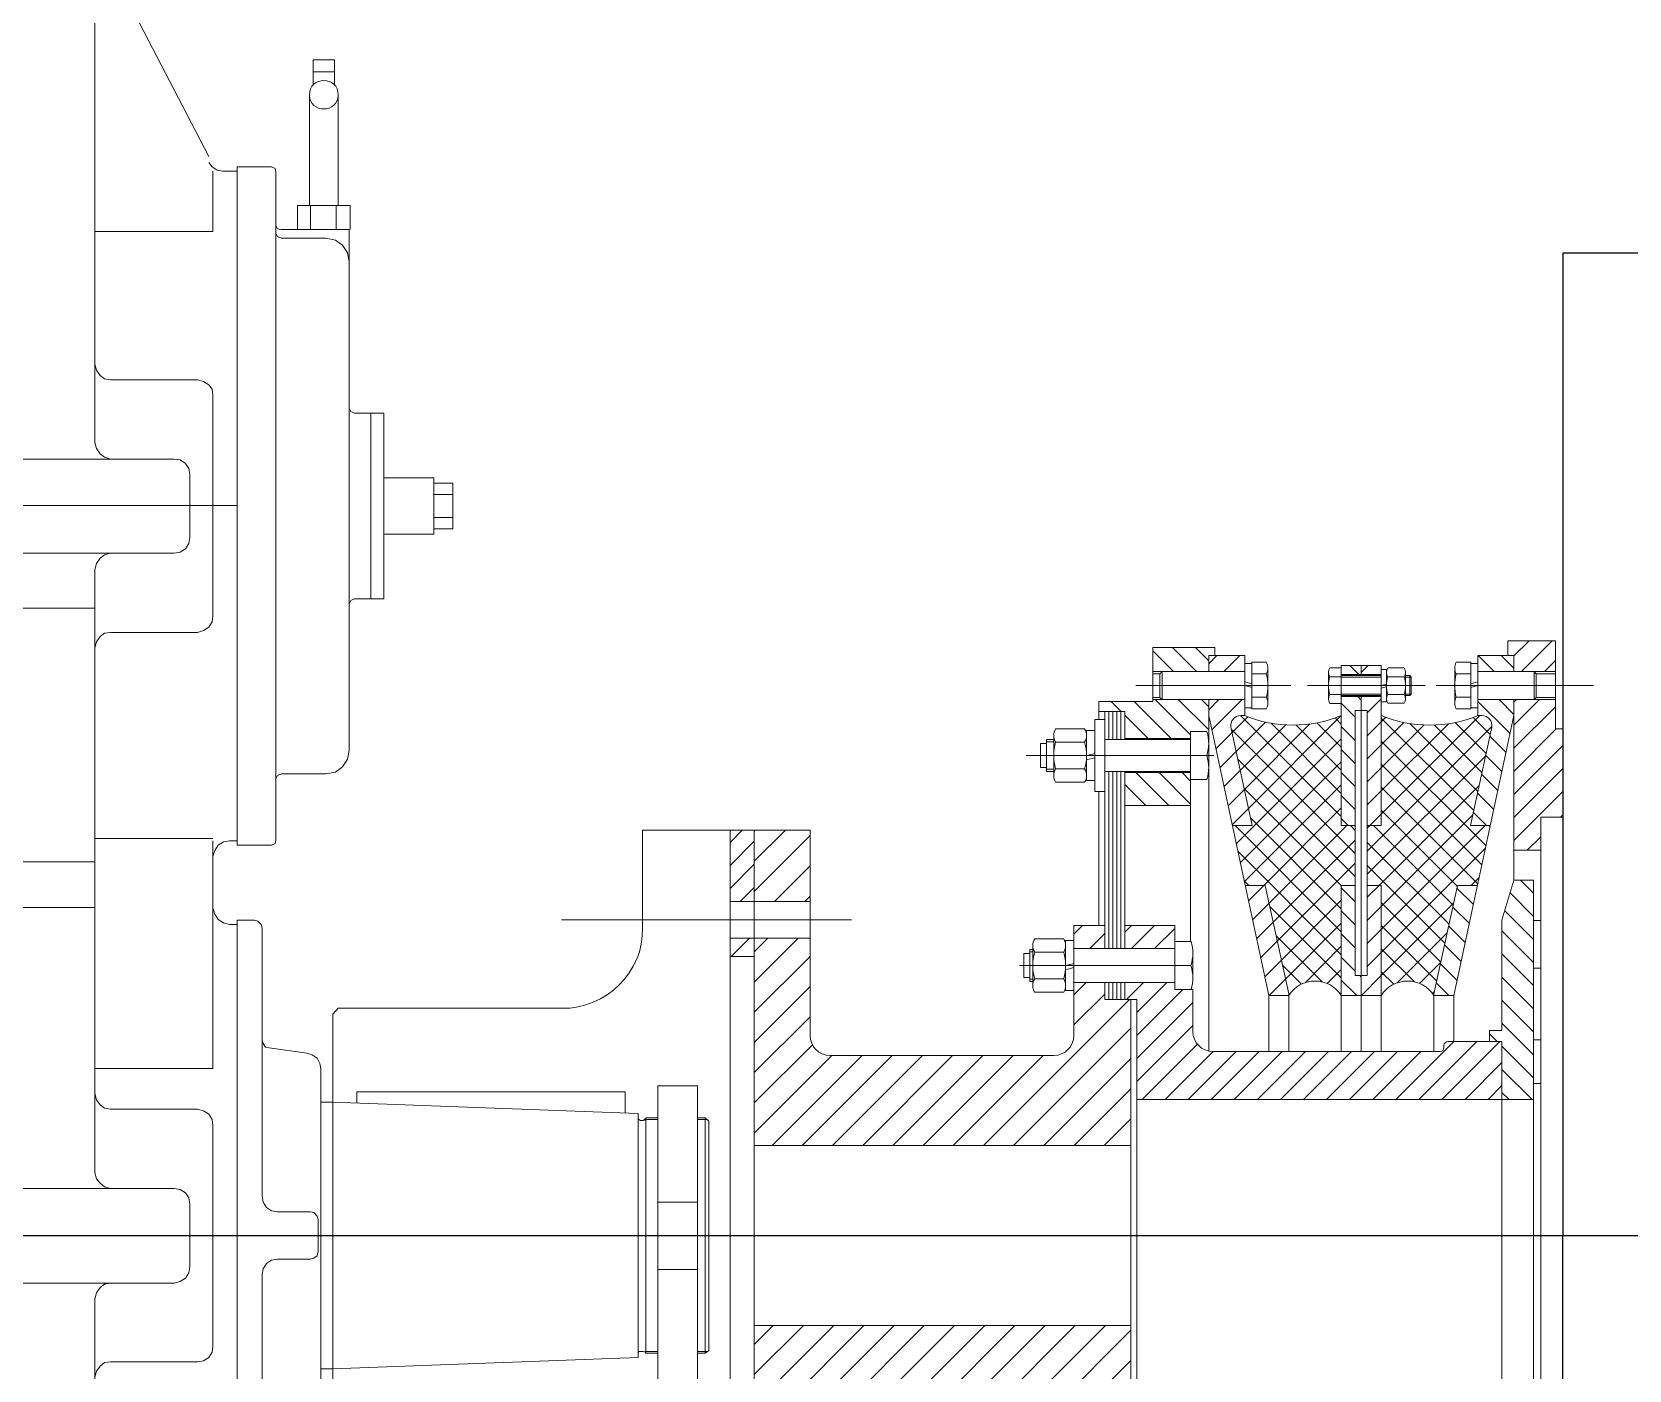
# Model space of a CAD drawing. Extents: x -550205 to -490805, y -239464 to -155364.
# Drawn here: x -528244 to -527496, y -177615 to -176988 of the extents above; entities that cross this region are included whole.
import ezdxf

# ---------------------------------------------------------------- set-up
doc = ezdxf.new("R2010")
doc.units = 0
doc.header["$LTSCALE"] = 500
doc.header["$MEASUREMENT"] = 0
for name, pattern in [('ACAD_ISO04W100', [30, 24, -3, 0, -3]), ('CENTER2', [1.125, 0.75, -0.125, 0.125, -0.125]), ('CENTERX2', [101.6, 63.5, -12.7, 12.7, -12.7]), ('点划线', [18, 15, -1, 1, -1]), ('点划线 ____ _ ____ _ ____ _ ____ _ ____ _ ____', [2.56, 2, -0.25, 0.06, -0.25])]:
    doc.linetypes.add(name, pattern=pattern)
doc.layers.get('0').update_dxf_attribs({"linetype": 'CONTINUOUS', "lineweight": 20})
for name, color, linetype, lineweight in [('01', 7, 'CONTINUOUS', 20), ('05-填充图案层', 42, 'CONTINUOUS', 20), ('2中心线', 1, 'ACAD_ISO04W100', 15), ('DIM', 7, 'CONTINUOUS', 20), ('点划线', 5, '点划线 ____ _ ____ _ ____ _ ____ _ ____ _ ____', 20)]:
    doc.layers.add(name, color=color, linetype=linetype, lineweight=lineweight)
doc.layers.add('_____1', color=160, linetype='CONTINUOUS')

# ---------------------------------------------------------------- blocks, each defined once
blk = doc.blocks.new('dfghgf')
at = {"linetype": 'Continuous'}
h = blk.add_hatch(dxfattribs=at)
h.set_pattern_fill('ANSI31', color=2, scale=80, style=0)
h.set_pattern_definition([(45, (-67347.48, 92390.319), (-7.0710678, 7.0710678), [])])
h.paths.add_polyline_path([(1347.34, -190), (1373.47, -190), (1373.47, -156.2), (1347.34, -156.2)])
h.paths.add_polyline_path([(1347.34, -139.01), (1373.47, -139.01), (1373.47, -93.44, -0.414214), (1382.83, -84.07), (1487.6, -84.07, -0.414214), (1496.96, -93.44), (1496.96, -118.25), (1511.44, -118.25), (1511.44, -110.29), (1523.66, -110.29), (1523.66, -41.94), (1347.34, -41.94)])
h.paths.add_polyline_path([(1496.96, -134.17), (1496.96, -143.07), (1496.96, -144.94), (1511.44, -144.94), (1511.44, -134.17)])
h.paths.add_polyline_path([(1487.6, 84.48), (1382.83, 84.48, -0.414214), (1373.47, 93.84), (1373.47, 139.41), (1347.34, 139.41), (1347.34, 42.34), (1523.66, 42.34), (1523.66, 110.69), (1511.44, 110.69), (1511.44, 118.65), (1496.96, 118.65), (1496.96, 109.76), (1496.96, 93.84, -0.414214)])
h.paths.add_polyline_path([(1511.44, 134.57), (1511.44, 145.17), (1511.26, 145.34), (1496.96, 145.34), (1496.96, 134.57)])
h.paths.add_polyline_path([(1347.34, 156.6), (1373.47, 156.6), (1373.47, 190), (1347.34, 190)])
at = {"color": 2, "lineweight": 20}
for p, q in [((1700.27, 271.75), (1700.27, 278.63)), ((1700.27, 278.63), (1722.56, 278.63)), ((1722.56, 278.63), (1722.56, 237.38)), ((1562.94, 275.5), (1533.91, 275.5)), ((1533.91, 250.22), (1533.91, 275.5)), ((1562.94, 275.5), (1544.21, 275.5)), ((1560.13, 271.75), (1560.13, 264.26)), ((1562.94, 271.75), (1560.13, 271.75)), ((1560.13, 271.75), (1576.98, 271.75)), ((1562.94, 271.75), (1562.94, 275.5)), ((1562.94, 271.75), (1562.94, 275.5)), ((1576.98, 271.75), (1576.98, 243.66)), ((1686.22, 271.75), (1686.22, 243.66)), ((1703.08, 271.75), (1686.22, 271.75)), ((1700.27, 271.75), (1703.08, 271.75)), ((1703.08, 271.75), (1703.08, 264.26)), ((1537.28, 263.28), (1533.91, 263.28)), ((1537.28, 263.28), (1538.26, 264.26)), ((1537.28, 252.14), (1537.28, 263.28)), ((1576.98, 264.26), (1538.26, 264.26)), ((1538.26, 264.26), (1538.26, 251.15)), ((1580.36, 268.05), (1576.98, 268.05)), ((1576.98, 268.05), (1576.98, 247.36)), ((1587.12, 268.64), (1580.36, 268.64)), ((1580.36, 268.64), (1580.36, 246.78)), ((1580.36, 268.05), (1580.36, 247.36)), ((1580.36, 264.73), (1580.36, 250.68)), ((1587.12, 263.17), (1580.36, 263.17)), ((1587.85, 265.91), (1587.85, 249.51)), ((1616.25, 263.95), (1616.25, 251.47)), ((1616.88, 266.03), (1622.24, 266.03)), ((1616.88, 261.87), (1622.24, 261.87)), ((1622.24, 267.07), (1631.6, 267.07)), ((1622.24, 267.07), (1622.24, 192.16)), ((1622.24, 266.03), (1622.24, 249.39)), ((1622.24, 262.86), (1640.97, 262.86)), ((1622.24, 262.39), (1622.24, 253.03)), ((1622.24, 262.39), (1640.97, 262.39)), ((1631.6, 267.07), (1631.6, 262.39)), ((1640.97, 267.07), (1631.6, 267.07)), ((1631.6, 267.07), (1631.6, 262.39)), ((1640.97, 267.07), (1640.97, 192.16)), ((1643.4, 265.25), (1640.97, 265.25)), ((1643.4, 250.17), (1643.4, 265.25)), ((1643.4, 251.53), (1643.4, 263.88)), ((1644.02, 265.94), (1651.72, 265.94)), ((1651.72, 261.83), (1644.02, 261.83)), ((1652.33, 251.53), (1652.33, 263.88)), ((1652.33, 262.39), (1654.31, 262.39)), ((1655.01, 261.69), (1654.31, 262.39)), ((1654.31, 262.39), (1654.31, 253.03)), ((1675.36, 265.91), (1675.36, 249.51)), ((1676.09, 268.64), (1682.85, 268.64)), ((1676.09, 263.17), (1682.85, 263.17)), ((1682.85, 268.64), (1682.85, 246.78)), ((1682.85, 268.05), (1686.22, 268.05)), ((1682.85, 268.05), (1682.85, 247.36)), ((1682.85, 264.73), (1682.85, 250.68)), ((1686.22, 268.05), (1686.22, 247.36)), ((1686.22, 264.26), (1712.58, 264.26)), ((1712.58, 264.26), (1712.58, 251.15)), ((1712.58, 264.26), (1722.56, 264.26)), ((1713.56, 263.28), (1712.58, 264.26)), ((1713.56, 252.14), (1713.56, 263.28)), ((1713.56, 263.28), (1722.56, 263.28)), ((1580.36, 258.58), (1576.98, 259.48)), ((1579.92, 256.95), (1576.98, 257.74)), ((1580.36, 256.83), (1579.92, 256.95)), ((1587.85, 257.71), (1587.85, 250.68)), ((1622.24, 261.69), (1640.97, 261.69)), ((1643.4, 258.34), (1640.97, 257.69)), ((1643.4, 257.08), (1640.97, 256.42)), ((1652.33, 261.69), (1655.01, 261.69)), ((1655.01, 261.69), (1655.01, 253.73)), ((1675.36, 257.71), (1675.36, 250.68)), ((1682.85, 258.58), (1686.22, 259.48)), ((1682.85, 256.83), (1683.29, 256.95)), ((1683.29, 256.95), (1686.22, 257.74)), ((1508.63, 241.79), (1508.63, 250.22)), ((1508.63, 250.22), (1533.91, 250.22)), ((1537.28, 252.14), (1533.91, 252.14)), ((1537.28, 252.14), (1538.26, 251.15)), ((1576.98, 251.15), (1538.26, 251.15)), ((1560.13, 251.15), (1560.13, 86.55)), ((1580.36, 247.36), (1576.98, 247.36)), ((1580.36, 252.24), (1587.12, 252.24)), ((1616.88, 253.55), (1622.24, 253.55)), ((1616.88, 249.39), (1622.24, 249.39)), ((1622.24, 253.73), (1640.97, 253.73)), ((1622.24, 253.03), (1640.97, 253.03)), ((1622.24, 252.56), (1640.97, 252.56)), ((1631.6, 253.03), (1631.6, 86.35)), ((1631.6, 253.03), (1631.6, 86.35)), ((1643.4, 250.17), (1640.97, 250.17)), ((1651.72, 253.59), (1644.02, 253.59)), ((1644.02, 249.47), (1651.72, 249.47)), ((1652.33, 253.73), (1655.01, 253.73)), ((1652.33, 253.03), (1654.31, 253.03)), ((1655.01, 253.73), (1654.31, 253.03)), ((1682.85, 252.24), (1676.09, 252.24)), ((1682.85, 247.36), (1686.22, 247.36)), ((1686.22, 251.15), (1712.58, 251.15)), ((1703.08, 251.15), (1703.08, 166.53)), ((1713.56, 252.14), (1712.58, 251.15)), ((1712.58, 251.15), (1722.56, 251.15)), ((1713.56, 252.14), (1722.56, 252.14)), ((1506.76, 224.93), (1506.76, 241.79)), ((1506.76, 241.79), (1511.44, 241.79)), ((1520.8, 245.53), (1508.63, 245.53)), ((1511.44, 245.53), (1511.44, 134.57)), ((1511.44, 245.53), (1520.8, 245.53)), ((1513.31, 245.53), (1513.31, 232.42)), ((1515.18, 245.53), (1515.18, 232.42)), ((1517.06, 245.53), (1517.06, 232.42)), ((1518.93, 245.53), (1518.93, 232.42)), ((1520.8, 245.53), (1520.8, 232.42)), ((1588.22, 112.57), (1560.13, 243.66)), ((1576.98, 243.66), (1575.16, 243.66)), ((1587.12, 246.78), (1580.36, 246.78)), ((1622.24, 243.66), (1622.24, 192.16)), ((1628.79, 246), (1628.79, 121.93)), ((1628.79, 246), (1631.6, 246)), ((1634.41, 246), (1631.6, 246)), ((1634.41, 246), (1634.41, 121.93)), ((1640.97, 243.66), (1640.97, 192.16)), ((1674.98, 112.57), (1703.08, 243.66)), ((1676.09, 246.78), (1682.85, 246.78)), ((1686.22, 243.66), (1688.04, 243.66)), ((1487.56, 232.42), (1484.23, 232.42)), ((1484.23, 232.42), (1484.23, 217.44)), ((1487.56, 234.33), (1487.56, 215.54)), ((1502.03, 237.46), (1488.45, 237.46)), ((1506.76, 236.69), (1502.92, 236.69)), ((1502.92, 213.18), (1502.92, 236.69)), ((1502.92, 234.33), (1502.92, 215.54)), ((1506.76, 213.18), (1506.76, 236.69)), ((1511.44, 232.42), (1551.65, 232.42)), ((1551.65, 232.89), (1520.8, 232.89)), ((1551.65, 236.17), (1559.28, 236.17)), ((1551.65, 224.93), (1551.65, 236.17)), ((1551.65, 216.97), (1551.65, 232.89)), ((1580.52, 192.16), (1570.55, 238.2)), ((1682.69, 192.16), (1692.66, 238.2)), ((1722.56, 237.38), (1726, 237.38)), ((1726, 237.38), (1726, 0.2)), ((1484.23, 230.55), (1481.42, 230.55)), ((1481.42, 230.55), (1481.42, 219.32)), ((1487.56, 231.3), (1484.23, 231.3)), ((1488.45, 231.2), (1502.03, 231.2)), ((1506.26, 225.79), (1502.92, 224.9)), ((1506.76, 225.93), (1506.26, 225.79)), ((1506.76, 224.93), (1506.76, 208.08)), ((1551.65, 224.93), (1551.65, 137.85)), ((1551.65, 224.93), (1559.24, 224.93)), ((1484.23, 219.32), (1481.42, 219.32)), ((1487.56, 218.57), (1484.23, 218.57)), ((1487.56, 217.44), (1484.23, 217.44)), ((1488.45, 218.67), (1502.03, 218.67)), ((1506.76, 223.94), (1502.92, 222.91)), ((1511.44, 217.44), (1551.65, 217.44)), ((1513.31, 217.44), (1513.31, 134.57)), ((1515.18, 217.44), (1515.18, 134.57)), ((1517.06, 217.44), (1517.06, 134.57)), ((1518.93, 217.44), (1518.93, 134.57)), ((1520.8, 217.44), (1520.8, 134.57)), ((1551.65, 216.97), (1520.8, 216.97)), ((1502.03, 212.41), (1488.45, 212.41)), ((1506.76, 213.18), (1502.92, 213.18)), ((1551.65, 213.7), (1559.28, 213.7)), ((1506.76, 208.08), (1511.44, 208.08)), ((1508.63, 145.34), (1508.63, 208.08)), ((1551.65, 201.52), (1520.8, 201.52)), ((1715.69, 196.13), (1726, 196.13)), ((1715.69, 196.13), (1715.69, 0.2)), ((1373.47, 190), (1336, 190)), ((1336, 190), (1336, -164.79)), ((1347.34, 190), (1347.34, 0.2)), ((1373.47, 190), (1373.47, 93.84)), ((1580.52, 192.16), (1571.17, 192.16)), ((1628.79, 192.16), (1622.24, 192.16)), ((1634.41, 192.16), (1640.97, 192.16)), ((1682.69, 192.16), (1692.04, 192.16)), ((1703.08, 180.58), (1715.69, 180.58)), ((1373.47, 165.19), (1373.47, 93.84)), ((1697.46, 147.8), (1703.08, 166.53)), ((1703.08, 166.53), (1712.25, 166.53)), ((1712.25, 166.53), (1712.25, 0.2)), ((1586.6, 164.07), (1577.18, 164.07)), ((1597.58, 113.35), (1586.6, 164.07)), ((1622.24, 164.07), (1622.24, 86.35)), ((1628.79, 164.07), (1622.24, 164.07)), ((1622.24, 164.07), (1622.24, 112.57)), ((1634.41, 164.07), (1640.97, 164.07)), ((1640.97, 164.07), (1640.97, 86.35)), ((1640.97, 164.07), (1640.97, 112.57)), ((1665.62, 113.35), (1676.6, 164.07)), ((1676.6, 164.07), (1686.02, 164.07)), ((1373.47, 156.6), (1336, 156.6)), ((1496.96, 145.34), (1496.96, 93.84)), ((1511.44, 145.34), (1496.96, 145.34)), ((1496.96, 126.61), (1496.96, 143.47)), ((1520.8, 145.34), (1544.21, 145.34)), ((1544.21, 145.34), (1544.21, 115.38)), ((1697.46, 147.8), (1697.46, 96.2)), ((1712.25, 147.65), (1715.69, 147.65)), ((1373.47, 139.41), (1336, 139.41)), ((1477.77, 136.01), (1477.77, 117.22)), ((1492.24, 139.14), (1478.66, 139.14)), ((1493.13, 114.86), (1493.13, 138.37)), ((1496.96, 138.37), (1493.13, 138.37)), ((1493.13, 136.01), (1493.13, 117.22)), ((1496.96, 114.86), (1496.96, 138.37)), ((1544.21, 137.85), (1551.84, 137.85)), ((1347.34, 130.82), (1336, 130.82)), ((1473.55, 132.23), (1473.55, 121)), ((1476.36, 132.23), (1473.55, 132.23)), ((1476.36, 134.1), (1476.36, 119.12)), ((1477.77, 134.1), (1476.36, 134.1)), ((1477.77, 132.98), (1476.36, 132.98)), ((1478.66, 132.88), (1492.24, 132.88)), ((1496.47, 127.47), (1493.13, 126.58)), ((1496.96, 127.61), (1496.47, 127.47)), ((1544.21, 134.57), (1496.96, 134.57)), ((1552.69, 132.23), (1552.69, 120.87)), ((1476.36, 121), (1473.55, 121)), ((1477.77, 120.25), (1476.36, 120.25)), ((1478.66, 120.35), (1492.24, 120.35)), ((1496.96, 125.62), (1493.13, 124.59)), ((1496.96, 126.61), (1496.96, 109.76)), ((1534.85, 126.61), (1542.44, 126.61)), ((1544.21, 126.61), (1551.8, 126.61)), ((1628.79, 121.93), (1631.6, 121.93)), ((1634.41, 121.93), (1631.6, 121.93)), ((1712.25, 125.3), (1715.69, 125.3)), ((1477.77, 119.12), (1476.36, 119.12)), ((1492.24, 114.09), (1478.66, 114.09)), ((1496.96, 114.86), (1493.13, 114.86)), ((1544.21, 118.65), (1496.96, 118.65)), ((1511.44, 118.65), (1511.44, 110.69)), ((1513.31, 118.65), (1513.31, 110.69)), ((1515.18, 118.65), (1515.18, 110.69)), ((1517.06, 118.65), (1517.06, 110.69)), ((1518.93, 118.65), (1518.93, 110.69)), ((1520.8, 118.65), (1520.8, 110.69)), ((1544.21, 115.38), (1552.69, 115.38)), ((1552.69, 115.38), (1552.69, 95.71)), ((1588.22, 112.57), (1588.22, 86.35)), ((1597.58, 112.57), (1588.22, 112.57)), ((1597.58, 113.35), (1597.58, 86.35)), ((1622.24, 112.57), (1631.6, 112.57)), ((1640.97, 112.57), (1631.6, 112.57)), ((1665.62, 113.35), (1665.62, 86.35)), ((1665.62, 112.57), (1674.98, 112.57)), ((1674.98, 112.57), (1674.98, 91.03)), ((1526.47, 110.69), (1511.44, 110.69)), ((1523.66, 110.69), (1523.66, 0.2)), ((1526.47, 110.69), (1526.47, 0.2)), ((1697.46, 91.03), (1672.18, 91.03)), ((1691.63, 91.03), (1691.63, 96.2)), ((1691.63, 96.2), (1697.46, 96.2)), ((1697.46, 91.03), (1697.46, 0.2)), ((1712.25, 91.77), (1715.69, 91.77)), ((1487.6, 84.48), (1382.83, 84.48)), ((1487.6, 84.48), (1382.83, 84.48)), ((1668.43, 86.35), (1562.05, 86.35)), ((1670.31, 89.16), (1670.31, 88.22)), ((1712.25, 71.39), (1715.69, 71.39)), ((1697.46, 63.88), (1526.47, 63.88)), ((1697.46, 63.88), (1712.25, 63.88)), ((1523.66, 42.34), (1347.34, 42.34)), ((1523.66, 42.34), (1347.34, 42.34)), ((1347.34, -190), (1347.34, 0.2)), ((1523.66, -110.29), (1523.66, 0.2)), ((1526.47, -110.29), (1526.47, 0.2)), ((1697.46, -90.63), (1697.46, 0.2)), ((1712.25, -166.13), (1712.25, 0.2)), ((1715.69, -195.73), (1715.69, 0.2)), ((1726, -236.98), (1726, 0.2)), ((1726, -236.98), (1726, 0.2)), ((1523.66, -41.94), (1347.34, -41.94)), ((1523.66, -41.94), (1347.34, -41.94))]:
    blk.add_line(p, q, dxfattribs=at)
at = {"color": 2, "linetype": '点划线', "lineweight": 20}
for p, q in [((1538.26, 264.26), (1533.91, 264.26)), ((1538.26, 251.15), (1533.91, 251.15))]:
    blk.add_line(p, q, dxfattribs=at)
at = {"color": 2, "lineweight": 20}
for centre, radius, start, end in [((1582.36, 265.91), 5.48, 330.10798, 29.89202), ((1568.18, 257.71), 19.71, 343.89726, 16.10274), ((1619.99, 263.95), 3.75, 146.2903, 213.7097), ((1630.29, 257.71), 14.05, 162.77249, 197.22751), ((1647.14, 263.88), 3.74, 146.62758, 213.37242), ((1657.45, 257.71), 14.05, 162.95236, 197.04764), ((1648.59, 263.88), 3.74, 326.62758, 33.37242), ((1638.29, 257.71), 14.05, 342.95236, 17.04764), ((1695.02, 257.71), 19.71, 163.89726, 196.10274), ((1680.84, 265.91), 5.48, 150.10798, 209.89202), ((1582.36, 249.51), 5.48, 330.10798, 29.89202), ((1619.99, 251.47), 3.75, 146.2903, 213.7097), ((1647.14, 251.53), 3.74, 146.62758, 213.37242), ((1648.59, 251.53), 3.74, 326.62758, 33.37242), ((1680.84, 249.51), 5.48, 150.10798, 209.89202), ((1575.16, 238.98), 4.68, 90, 189.56669), ((1599.61, 298.74), 59.54, 247.66593, 292.33407), ((1663.59, 298.74), 59.54, 247.66593, 292.33407), ((1688.04, 238.98), 4.68, 350.43331, 90), ((1493.51, 234.33), 5.95, 148.26171, 211.73829), ((1496.96, 234.33), 5.95, 328.26171, 31.73829), ((1541.53, 230.61), 18.6, 342.22096, 17.3918), ((1510.03, 224.93), 22.47, 163.8206, 196.1794), ((1480.44, 224.93), 22.47, 343.8206, 16.1794), ((1541.53, 219.26), 18.6, 342.6082, 17.77904), ((1493.51, 215.54), 5.95, 148.26171, 211.73829), ((1496.96, 215.54), 5.95, 328.26171, 31.73829), ((1483.72, 136.01), 5.95, 148.26171, 211.73829), ((1487.17, 136.01), 5.95, 328.26171, 31.73829), ((1534.09, 132.29), 18.6, 342.22096, 17.3918), ((1500.24, 126.61), 22.47, 163.8206, 196.1794), ((1470.65, 126.61), 22.47, 343.8206, 16.1794), ((1483.72, 117.22), 5.95, 148.26171, 211.73829), ((1487.17, 117.22), 5.95, 328.26171, 31.73829), ((1534.09, 120.94), 18.6, 342.6082, 17.77904), ((1609.91, 104.77), 14.59, 32.30822, 147.69178), ((1653.29, 104.77), 14.59, 32.30822, 147.69178), ((1382.83, 93.84), 9.36, 180, 270), ((1382.83, 93.84), 9.36, 180, 270), ((1487.6, 93.84), 9.36, 270, 0), ((1562.05, 95.71), 9.36, 180, 270), ((1672.18, 89.16), 1.87, 90, 180), ((1668.43, 88.22), 1.87, 270, 0)]:
    blk.add_arc(centre, radius, start, end, dxfattribs=at)
at = {"layer": '01', "color": 7, "linetype": 'Continuous', "lineweight": -3}
for p, q in [((1726, 460.2), (1726, 0.2)), ((1811, 460.2), (1726, 460.2)), ((1726, -459.8), (1726, 0.2))]:
    blk.add_line(p, q, dxfattribs=at)
at = {"layer": '05-填充图案层', "color": 2, "lineweight": 20}
for p, q in [((1703.08, 271.56), (1710.15, 278.63)), ((1706.59, 264.26), (1720.95, 278.63)), ((1543.6, 264.26), (1533.91, 273.95)), ((1554.4, 264.26), (1543.16, 275.5)), ((1560.13, 269.34), (1553.97, 275.5)), ((1560.13, 267.96), (1563.92, 271.75)), ((1567.24, 264.26), (1574.73, 271.75)), ((1693.82, 264.26), (1686.33, 271.75)), ((1703.08, 265.81), (1697.14, 271.75)), ((1717.39, 264.26), (1722.56, 269.43)), ((1630.4, 262.86), (1626.19, 267.07)), ((1631.6, 263.8), (1634.87, 267.07)), ((1519.11, 245.53), (1514.43, 250.22)), ((1542.55, 232.89), (1525.23, 250.22)), ((1551.65, 234.6), (1535.1, 251.15)), ((1560.13, 236.92), (1545.9, 251.15)), ((1560.13, 247.73), (1556.71, 251.15)), ((1560.13, 246.35), (1564.93, 251.15)), ((1561.56, 236.98), (1575.73, 251.15)), ((1628.79, 242.86), (1622.24, 249.42)), ((1631.6, 250.86), (1629.9, 252.56)), ((1634.41, 245.01), (1640.97, 251.56)), ((1701.27, 235.21), (1686.22, 250.26)), ((1703.08, 244.21), (1696.13, 251.15)), ((1703.08, 249.95), (1704.28, 251.15)), ((1703.08, 239.14), (1715.09, 251.15)), ((1703.08, 228.34), (1722.56, 247.83)), ((1531.75, 232.89), (1520.8, 243.84)), ((1571.09, 235.7), (1578.46, 243.08)), ((1573.01, 226.82), (1586.78, 240.59)), ((1622.24, 196.42), (1575, 243.66)), ((1576.86, 209.06), (1607.52, 239.72)), ((1578.78, 200.18), (1622.24, 243.64)), ((1622.24, 207.23), (1589.39, 240.08)), ((1622.24, 228.84), (1610.82, 240.26)), ((1622.24, 239.64), (1619.33, 242.55)), ((1634.41, 234.2), (1640.97, 240.76)), ((1640.97, 197.54), (1687.09, 243.66)), ((1640.97, 240.76), (1643.06, 242.85)), ((1684.23, 199.26), (1640.97, 242.52)), ((1640.97, 229.95), (1651.46, 240.44)), ((1640.97, 208.35), (1672.48, 239.86)), ((1686.15, 208.14), (1654.38, 239.91)), ((1690, 225.9), (1675.5, 240.4)), ((1691.92, 234.78), (1683.93, 242.77)), ((1520.95, 232.89), (1520.8, 233.04)), ((1563.47, 228.08), (1571.09, 235.7)), ((1628.79, 179.06), (1570.79, 237.07)), ((1573, 183.59), (1622.24, 232.83)), ((1574.93, 217.94), (1596.28, 239.29)), ((1622.24, 218.03), (1601.06, 239.21)), ((1628.79, 232.06), (1622.24, 238.61)), ((1634.41, 180.18), (1692.7, 238.47)), ((1640.97, 219.15), (1661.07, 239.25)), ((1688.07, 217.02), (1665.86, 239.24)), ((1699.36, 226.31), (1691.74, 233.94)), ((1703.08, 217.54), (1722.92, 237.38)), ((1565.37, 219.18), (1573.01, 226.82)), ((1628.79, 221.25), (1622.24, 227.81)), ((1634.41, 223.4), (1640.97, 229.95)), ((1634.41, 169.38), (1689.74, 224.7)), ((1690.01, 182.67), (1640.97, 231.72)), ((1697.45, 217.42), (1689.81, 225.06)), ((1703.08, 206.73), (1726, 229.66)), ((1541.51, 201.52), (1526.06, 216.97)), ((1551.65, 202.19), (1536.86, 216.97)), ((1551.65, 212.99), (1547.67, 216.97)), ((1567.28, 210.29), (1574.93, 217.94)), ((1628.79, 168.26), (1573.78, 223.28)), ((1574.91, 174.7), (1622.24, 222.03)), ((1628.79, 210.45), (1622.24, 217)), ((1634.41, 212.59), (1640.97, 219.15)), ((1688.1, 173.78), (1640.97, 220.91)), ((1703.08, 195.93), (1726, 218.85)), ((1530.71, 201.52), (1520.8, 211.43)), ((1622.24, 164.01), (1576.76, 209.49)), ((1576.81, 165.8), (1622.24, 211.23)), ((1639.91, 164.07), (1686.75, 210.91)), ((1686.19, 164.88), (1640.97, 210.11)), ((1695.55, 208.52), (1687.89, 216.18)), ((1569.19, 201.39), (1576.86, 209.06)), ((1628.79, 199.64), (1622.24, 206.2)), ((1634.41, 201.79), (1640.97, 208.35)), ((1693.64, 199.62), (1685.97, 207.3)), ((1703.08, 185.12), (1726, 208.05)), ((1571.09, 192.49), (1578.78, 200.18)), ((1622.24, 153.21), (1579.75, 195.7)), ((1585.89, 164.07), (1622.24, 200.42)), ((1625.47, 192.16), (1622.24, 195.4)), ((1635.59, 192.16), (1640.97, 197.54)), ((1676.53, 163.74), (1640.97, 199.3)), ((1640.97, 154.33), (1683.76, 197.12)), ((1690.3, 192.16), (1684.04, 198.41)), ((1724.89, 196.13), (1726, 197.24)), ((1336, 184.28), (1341.72, 190)), ((1622.24, 142.4), (1572.48, 192.16)), ((1588.4, 155.78), (1624.78, 192.16)), ((1628.79, 189.87), (1626.5, 192.16)), ((1634.41, 190.99), (1635.59, 192.16)), ((1674.61, 154.86), (1637.31, 192.16)), ((1640.97, 143.52), (1689.61, 192.16)), ((1691.91, 191.57), (1691.33, 192.16)), ((1336, 173.48), (1347.34, 184.82)), ((1622.24, 131.6), (1573.75, 180.09)), ((1590.32, 146.89), (1628.79, 185.37)), ((1672.69, 145.98), (1634.41, 184.25)), ((1640.97, 132.72), (1689.76, 181.51)), ((1709.33, 180.58), (1715.69, 186.93)), ((1336, 162.68), (1347.34, 174.02)), ((1592.24, 138.01), (1628.79, 174.56)), ((1670.76, 137.1), (1634.41, 173.45)), ((1578.97, 164.07), (1576.7, 166.34)), ((1683.12, 164.07), (1686.81, 167.76)), ((1712.25, 160.43), (1706.15, 166.53)), ((1340.73, 156.6), (1347.34, 163.21)), ((1578.72, 156.9), (1585.89, 164.07)), ((1594.17, 129.13), (1622.24, 157.21)), ((1628.79, 156.43), (1622.24, 162.98)), ((1634.41, 158.57), (1639.91, 164.07)), ((1684.11, 155.14), (1676.35, 162.89)), ((1686.01, 164.03), (1685.98, 164.07)), ((1712.25, 149.63), (1701.29, 160.59)), ((1580.63, 148.01), (1588.4, 155.78)), ((1622.24, 120.8), (1588.71, 154.32)), ((1628.79, 145.62), (1622.24, 152.18)), ((1634.41, 147.77), (1640.97, 154.33)), ((1668.84, 128.21), (1640.97, 156.09)), ((1640.97, 121.91), (1674.8, 155.75)), ((1682.2, 146.24), (1674.43, 154.01)), ((1712.25, 138.82), (1698.8, 152.27)), ((1511.44, 145.17), (1511.26, 145.34)), ((1520.8, 142.2), (1523.94, 145.34)), ((1523.98, 134.57), (1534.75, 145.34)), ((1534.78, 134.57), (1544.21, 144)), ((1582.53, 139.11), (1590.32, 146.89)), ((1596.09, 120.25), (1622.24, 146.4)), ((1634.41, 136.97), (1640.97, 143.52)), ((1666.92, 119.33), (1640.97, 145.28)), ((1680.29, 137.34), (1672.5, 145.13)), ((1712.25, 128.02), (1697.46, 142.81)), ((1336.56, 130.82), (1345.15, 139.41)), ((1584.44, 130.21), (1592.24, 138.01)), ((1613.26, 118.97), (1591.7, 140.53)), ((1605.23, 118.58), (1622.24, 135.6)), ((1628.79, 134.82), (1622.24, 141.38)), ((1648.35, 118.49), (1671.82, 141.96)), ((1678.39, 128.44), (1670.58, 136.25)), ((1586.35, 121.31), (1594.17, 129.13)), ((1628.79, 124.02), (1622.24, 130.57)), ((1634.41, 126.16), (1640.97, 132.72)), ((1656.43, 119.02), (1640.97, 134.48)), ((1658.9, 118.24), (1668.83, 128.17)), ((1676.48, 119.55), (1668.66, 127.37)), ((1712.25, 117.22), (1697.46, 132.01)), ((1588.4, 112.57), (1596.09, 120.25)), ((1603.54, 117.89), (1594.68, 126.74)), ((1615.63, 118.19), (1622.24, 124.79)), ((1629.44, 112.57), (1622.24, 119.77)), ((1631.6, 121.21), (1630.88, 121.93)), ((1631.62, 112.57), (1640.97, 121.91)), ((1646.81, 117.84), (1640.97, 123.68)), ((1712.25, 106.41), (1697.46, 121.2)), ((1521.71, 110.69), (1529.67, 118.65)), ((1526.47, 104.65), (1540.47, 118.65)), ((1526.47, 93.85), (1548, 115.38)), ((1597.77, 112.85), (1597.58, 113.04)), ((1621.66, 113.41), (1622.24, 113.99)), ((1641.09, 112.75), (1640.97, 112.87)), ((1664.97, 113.51), (1665.84, 114.38)), ((1672.65, 112.57), (1666.73, 118.49)), ((1526.47, 83.04), (1552.69, 109.26)), ((1712.25, 95.61), (1697.46, 110.4)), ((1526.47, 72.24), (1552.69, 98.46)), ((1712.25, 84.8), (1697.46, 99.6)), ((1528.91, 63.88), (1554.81, 89.78)), ((1647.75, 63.88), (1674.91, 91.03)), ((1658.56, 63.88), (1685.71, 91.03)), ((1669.36, 63.88), (1696.52, 91.03)), ((1695.22, 91.03), (1691.63, 94.62)), ((1539.71, 63.88), (1562.19, 86.35)), ((1550.52, 63.88), (1572.99, 86.35)), ((1561.32, 63.88), (1583.79, 86.35)), ((1572.12, 63.88), (1594.6, 86.35)), ((1582.93, 63.88), (1605.4, 86.35)), ((1593.73, 63.88), (1616.21, 86.35)), ((1604.54, 63.88), (1627.01, 86.35)), ((1615.34, 63.88), (1637.81, 86.35)), ((1626.14, 63.88), (1648.62, 86.35)), ((1636.95, 63.88), (1659.42, 86.35)), ((1712.25, 74), (1697.46, 88.79)), ((1680.16, 63.88), (1697.46, 81.17)), ((1711.57, 63.88), (1697.46, 77.99)), ((1690.97, 63.88), (1697.46, 70.37)), ((1700.77, 63.88), (1697.46, 67.18))]:
    blk.add_line(p, q, dxfattribs=at)
at = {"layer": '2中心线', "color": 2, "linetype": 'CENTERX2', "lineweight": 20, "ltscale": 0.2}
for p, q in [((1598.58, 257.71), (1525.98, 257.71)), ((1661.46, 257.71), (1606.36, 257.71)), ((1666.63, 257.71), (1740.39, 257.71)), ((1562.56, 224.93), (1474.7, 224.93)), ((1548.52, 126.61), (1471.51, 126.61))]:
    blk.add_line(p, q, dxfattribs=at)
at = {"layer": '2中心线', "color": 5, "linetype": 'CENTER2', "lineweight": 20, "ltscale": 100}
blk.add_line((1392.85, 148.01), (1257.07, 148.01), dxfattribs=at)
at = {"layer": '_____1', "color": 7, "lineweight": 0}
for p, q in [((1091.81, 505.52), (1036.09, 612.93)), ((1038.51, 421.14), (1038.51, 602.83)), ((1145.51, 545.1), (1140.67, 545.1)), ((1145.51, 545.1), (1150.76, 545.1)), ((1139.05, 534.19), (1139.05, 482.51)), ((1152.38, 534.19), (1152.38, 482.51)), ((1105.13, 498.66), (1098.27, 498.66)), ((1123.31, 498.26), (1123.31, 467.17)), ((1139.46, 482.51), (1139.46, 471.21)), ((1151.57, 482.51), (1151.57, 471.21)), ((1038.51, 371.47), (1038.51, 470.4)), ((1123.31, 467.17), (1123.31, 216.42)), ((1125.73, 471.21), (1157.63, 471.21)), ((1125.73, 467.17), (1146.72, 467.17)), ((1157.63, 471.21), (1157.63, 467.17)), ((1157.63, 467.17), (1157.63, 385.2)), ((1086.56, 400.95), (1045.78, 400.95)), ((1093.83, 342), (1093.83, 393.68)), ((1157.63, 385.2), (1157.63, 298.39)), ((1160.05, 385.2), (1167.72, 385.2)), ((1167.72, 385.2), (1167.72, 298.39)), ((1167.72, 385.2), (1173.78, 385.2)), ((1173.78, 385.2), (1173.78, 298.39)), ((730.03, 363.8), (1075.66, 363.8)), ((1082.93, 356.53), (1082.93, 327.06)), ((1206.08, 347.25), (1197.2, 347.25)), ((431.23, 342), (1105.13, 342)), ((1093.83, 342), (1093.83, 290.31)), ((1206.08, 336.34), (1197.2, 336.34)), ((879.83, 319.79), (1075.66, 319.79)), ((1038.51, 29.48), (1038.51, 312.12)), ((905.67, 293.95), (1038.51, 293.95)), ((1157.63, 227.33), (1157.63, 298.39)), ((1167.72, 298.39), (1173.78, 298.39)), ((1086.56, 282.64), (1045.78, 282.64)), ((1123.31, 185.33), (1123.31, 216.42)), ((1125.73, 216.42), (1146.72, 216.42)), ((1093.83, 186.14), (1038.51, 186.14)), ((1093.83, 115.07), (1093.83, 184.93)), ((1105.13, 184.93), (1101.5, 184.93)), ((872.56, 153.84), (1038.51, 153.84)), ((1105.13, 145.76), (1101.5, 145.76)), ((1105.13, 0), (1105.13, 145.76)), ((1105.13, 0), (1105.13, 145.76)), ((1116.85, 18.57), (1116.85, 144.15)), ((1137.84, 85.6), (1120.07, 88.02)), ((1144.3, 0), (1144.3, 78.33)), ((1161.26, 62.18), (1161.26, 67.43)), ((1086.56, 59.36), (1045.78, 59.36)), ((1294.1, 54.11), (1295.32, 54.11)), ((1295.32, 54.11), (1296.53, 54.91)), ((1296.53, 55.31), (1302.18, 55.31)), ((1296.53, 54.51), (1302.18, 54.51)), ((1320.75, 55.31), (1324.39, 55.31)), ((1320.75, 54.51), (1325.19, 54.51)), ((1324.39, 55.31), (1326, 53.7)), ((1324.39, 55.31), (1324.39, -2.02)), ((1326, -2.02), (1326, 53.7)), ((1093.83, 0), (1093.83, 51.68)), ((196.24, 22.21), (1075.66, 22.21)), ((1302.18, 15.75), (1320.75, 15.75)), ((1082.93, -14.54), (1082.93, 14.94)), ((1139.46, 11.3), (1124.11, 11.3)), ((1143.09, 0), (1143.09, 7.67)), ((1093.83, 0), (1093.83, -51.68)), ((1105.13, 0), (1105.13, -145.76)), ((1143.09, 0), (1143.09, -7.27)), ((1144.3, 0), (1144.3, -77.93)), ((1324.39, -54.91), (1324.39, 2.42)), ((1326, 2.42), (1326, -53.7)), ((1139.46, -10.9), (1124.11, -10.9)), ((1075.66, -22.21), (259.63, -22.21)), ((1116.85, -18.17), (1116.85, -143.74)), ((1302.18, -15.75), (1320.75, -15.75)), ((1038.51, -29.48), (1038.51, -360.97)), ((1086.56, -58.95), (1045.78, -58.95)), ((1294.1, -54.11), (1295.32, -54.11)), ((1296.53, -54.51), (1295.32, -54.11)), ((1296.53, -54.11), (1302.18, -54.11)), ((1296.53, -54.91), (1302.18, -54.91)), ((1320.75, -54.11), (1325.19, -54.11)), ((1320.75, -54.91), (1324.39, -54.91)), ((1324.39, -54.91), (1326, -53.7)), ((1149.95, -62.18), (1144.3, -62.18))]:
    blk.add_line(p, q, dxfattribs=at)
at = {"layer": '_____1', "color": 6, "lineweight": 0}
for p, q in [((1336, 190), (1336, -190)), ((1152.38, 106.59), (1257.36, 106.59))]:
    blk.add_line(p, q, dxfattribs=at)
at = {"layer": '_____1', "color": 7, "lineweight": 0}
for points in [[(1140.67, 538.64), (1140.67, 550.75), (1145.51, 550.75)], [(1150.76, 538.64), (1150.76, 550.75), (1145.51, 550.75)], [(1091.81, 502.7), (1093.43, 500.68), (1095.85, 499.07), (1098.27, 498.66)], [(1038.51, 470.4), (1093.83, 470.4), (1093.83, 498.66)], [(1121.29, 500.68), (1105.13, 500.68), (1105.13, 342)], [(1123.31, 498.26), (1122.9, 499.87), (1121.29, 500.68)], [(1145.51, 482.51), (1133.4, 482.51), (1133.4, 471.21)], [(1145.51, 482.51), (1158.03, 482.51), (1158.03, 471.21)], [(1123.31, 473.23), (1124.11, 471.61), (1125.73, 471.21)], [(1123.31, 469.59), (1124.11, 467.98), (1125.73, 467.17)], [(1157.63, 456.26), (1156.82, 460.3), (1154.4, 463.94), (1151.17, 466.36), (1146.72, 467.17)], [(1038.51, 408.22), (1039.32, 405.39), (1040.94, 402.97), (1042.95, 401.35), (1045.78, 400.95)], [(1093.83, 393.68), (1093.43, 396.51), (1091.81, 398.53), (1089.39, 400.14), (1086.56, 400.95)], [(1157.63, 387.62), (1158.44, 386.01), (1160.05, 385.2)], [(1038.51, 371.47), (1039.32, 368.65), (1040.94, 366.22), (1042.95, 364.61), (1045.78, 363.8)], [(1082.93, 356.53), (1082.53, 359.36), (1080.91, 361.78), (1078.49, 363.4), (1075.66, 363.8)], [(1197.2, 342), (1197.2, 354.92), (1173.78, 354.92)], [(1206.08, 342), (1206.08, 352.5), (1197.2, 352.5)], [(1121.29, 182.91), (1105.13, 182.91), (1105.13, 342)], [(1197.2, 342), (1197.2, 328.67), (1173.78, 328.67)], [(1206.08, 342), (1206.08, 331.09), (1197.2, 331.09)], [(1075.66, 319.79), (1078.49, 320.19), (1080.91, 321.81), (1082.53, 324.23), (1082.93, 327.06)], [(1045.78, 319.79), (1042.95, 318.98), (1040.94, 317.37), (1039.32, 314.94), (1038.51, 312.12)], [(905.67, 312.12), (905.67, 175.24), (1038.51, 175.24)], [(1167.72, 298.39), (1160.05, 298.39), (1158.44, 297.58), (1157.63, 295.97)], [(1086.56, 282.64), (1089.39, 283.45), (1091.81, 285.06), (1093.43, 287.49), (1093.83, 290.31)], [(1045.78, 282.64), (1042.95, 282.24), (1040.94, 280.62), (1039.32, 278.2), (1038.51, 275.38)], [(1146.72, 216.42), (1151.17, 217.23), (1154.4, 219.65), (1156.82, 223.29), (1157.63, 227.33)], [(1125.73, 216.42), (1124.11, 215.61), (1123.31, 214)], [(1101.5, 184.93), (1098.68, 184.52), (1096.25, 182.91), (1094.64, 180.48), (1093.83, 177.66)], [(1121.29, 182.91), (1122.9, 183.72), (1123.31, 185.33)], [(1093.83, 153.43), (1094.64, 150.6), (1096.25, 148.19), (1098.68, 146.57), (1101.5, 145.76)], [(1093.83, 145.76), (1093.83, 78.33), (1038.51, 78.33)], [(1113.21, 147.78), (1105.13, 147.78), (1105.13, 145.76)], [(1116.85, 144.15), (1116.44, 145.76), (1114.82, 147.38), (1113.21, 147.78)], [(1116.85, 91.66), (1117.25, 90.04), (1118.46, 88.42), (1120.07, 88.02)], [(1144.3, 78.33), (1143.9, 80.76), (1142.69, 83.18), (1140.26, 84.79), (1137.84, 85.6)], [(1286.84, 57.74), (1286.84, 67.43), (1161.26, 67.43)], [(1302.18, -2.02), (1302.18, 70.26), (1320.75, 70.26), (1320.75, -2.02)], [(1038.51, 66.62), (1039.32, 63.79), (1040.94, 61.37), (1042.95, 59.76), (1045.78, 59.36)], [(1149.95, -6.87), (1149.95, 62.58), (1144.3, 62.58)], [(1149.95, 62.58), (1292.89, 57.34), (1292.89, -2.02)], [(1093.83, 51.68), (1093.43, 54.51), (1091.81, 56.93), (1089.39, 58.54), (1086.56, 59.36)], [(1292.89, 55.31), (1293.29, 54.51), (1294.1, 54.11)], [(1296.12, 54.11), (1296.53, 55.31), (1296.53, -2.02)], [(1038.51, 29.48), (1039.32, 26.65), (1040.94, 24.63), (1042.95, 23.01), (1045.78, 22.21)], [(1082.93, 14.94), (1082.53, 17.76), (1080.91, 20.19), (1078.49, 21.8), (1075.66, 22.21)], [(1116.85, 18.57), (1117.25, 15.75), (1118.87, 13.33), (1121.29, 11.71), (1124.11, 11.3)], [(1143.09, 7.67), (1142.69, 9.28), (1141.07, 10.9), (1139.46, 11.3)], [(1149.95, -6.87), (1149.95, -62.18), (1292.89, -56.93), (1292.89, 2.42)], [(1296.12, -54.11), (1296.53, -54.91), (1296.53, 2.42)], [(1302.18, 2.42), (1302.18, -69.85), (1320.75, -69.85), (1320.75, 2.42)], [(1139.46, -10.9), (1141.07, -10.5), (1142.69, -9.29), (1143.09, -7.27)], [(1075.66, -22.21), (1078.49, -21.4), (1080.91, -19.78), (1082.53, -17.37), (1082.93, -14.54)], [(1124.11, -10.9), (1121.29, -11.3), (1118.87, -12.92), (1117.25, -15.35), (1116.85, -18.17)], [(1045.78, -22.21), (1042.95, -22.61), (1040.94, -24.23), (1039.32, -26.65), (1038.51, -29.48)], [(1086.56, -58.95), (1089.39, -58.55), (1091.81, -56.93), (1093.43, -54.51), (1093.83, -51.68)], [(1045.78, -58.95), (1042.95, -59.36), (1040.94, -60.97), (1039.32, -63.4), (1038.51, -66.22)], [(1294.1, -54.11), (1293.29, -54.11), (1292.89, -54.91)]]:
    blk.add_lwpolyline(points, dxfattribs=at)
at = {"layer": '_____1', "color": 6, "lineweight": 0}
for points in [[(1336, 190), (1294.91, 190), (1294.91, 144.15)], [(1152.38, 106.59), (1149.95, 103.77), (1149.95, -103.77)]]:
    blk.add_lwpolyline(points, dxfattribs=at)
at = {"layer": '_____1', "color": 7, "lineweight": 0}
blk.add_open_spline([(1152.38, 534.19), (1152.83, 543.33), (1138.59, 543.33), (1139.05, 534.19), (1139.01, 525.59), (1152.41, 525.59), (1152.38, 534.19)], degree=3, knots=[0, 0, 0, 0, 1, 1, 1, 2, 2, 2, 2], dxfattribs=at)
at = {"layer": '_____1', "color": 6, "lineweight": 0}
blk.add_open_spline([(1257.36, 106.59), (1277.7, 106.12), (1295.74, 123.69), (1294.91, 144.15)], degree=3, dxfattribs=at)
at = {"layer": 'DIM', "color": 5, "linetype": 'CENTER2', "ltscale": 15}
for p in [(0, 0), (4688.11, 0.2)]:
    blk.add_line(p, (1726, 0.2), dxfattribs=at)

msp = doc.modelspace()

# ---------------------------------------------------------------- linework, layer by layer
msp.add_line((-534448.64, -177551.89), (-526563.48, -177551.89))
at = {"color": 1}
msp.add_open_spline([(-527654.35, -178876.69), (-528146.55, -178720.77), (-529041.16, -178437.36), (-530262.3, -177879.62), (-531367.65, -177404.78), (-532514.76, -176778.54), (-533830.63, -176368.3), (-535348.2, -176038.8), (-537187.16, -175849.37), (-538555.95, -175713.53), (-539368.56, -175632.88)], degree=3, knots=[0, 0, 0, 0, 1547.186297, 2812.149165, 4023.075505, 5156.258497, 6723.19083, 8134.63739, 9811.868744, 12262.423735, 12262.423735, 12262.423735, 12262.423735], dxfattribs=at)
msp.add_rational_spline([(-525253.4, -179376.69), (-525409.97, -179376.77), (-525566.53, -179376.06), (-525723.11, -179375.35), (-525879.67, -179372.99), (-525897.16, -179372.72), (-525914.65, -179372.43), (-526071.25, -179369.81), (-526227.81, -179364.77), (-526384.38, -179359.72), (-526540.84, -179351.75), (-526697.3, -179343.77), (-526853.57, -179332.36), (-527009.85, -179320.94), (-527165.83, -179305.58), (-527321.85, -179290.22), (-527477.43, -179270.4), (-527502.29, -179267.23), (-527527.15, -179263.93), (-527682.75, -179243.32), (-527837.71, -179217.82), (-527992.71, -179192.32), (-528146.88, -179161.68), (-528301.02, -179131.05), (-528454.12, -179095.04), (-528607.15, -179059.05), (-528758.9, -179017.45), (-528910.56, -178975.87), (-529060.68, -178928.44), (-529100.22, -178915.94), (-529139.65, -178903.03), (-529208.91, -178880.37), (-529277.73, -178856.29), (-529441.16, -178798.87), (-529602.05, -178733.95), (-529763.02, -178669.03), (-529922.05, -178598.96), (-530081.18, -178528.9), (-530239.15, -178455.95), (-530368.73, -178396.18), (-530498.09, -178335.88), (-530625.24, -178276.85), (-530752.15, -178217.22), (-530909.44, -178143.1), (-531066.16, -178067.63), (-531222.89, -177992.16), (-531379.46, -177916.29), (-531483.78, -177865.79), (-531588.18, -177815.47), (-531744.9, -177739.93), (-531902.05, -177665.39), (-532059.19, -177590.87), (-532216.99, -177517.93), (-532290.73, -177483.87), (-532364.65, -177450.25), (-532522.82, -177378.22), (-532682.05, -177308.82), (-532697.88, -177301.93), (-532713.73, -177295.06), (-532858.68, -177232.28), (-533004.68, -177172.33), (-533150.71, -177112.37), (-533297.86, -177055.55), (-533444.99, -176998.74), (-533593.28, -176945.39), (-533741.54, -176892.06), (-533890.97, -176842.52), (-533934.01, -176828.27), (-533977.15, -176814.34), (-534039.73, -176794.13), (-534102.52, -176774.65), (-534252.8, -176728.05), (-534404.17, -176685.59), (-534555.59, -176643.12), (-534707.98, -176604.69), (-534860.39, -176566.24), (-535013.64, -176531.71), (-535166.9, -176497.16), (-535320.87, -176466.39), (-535455.02, -176439.59), (-535589.65, -176415.57), (-535744.1, -176388.02), (-535899.08, -176363.95), (-536054.02, -176339.88), (-536209.39, -176319.03), (-536364.74, -176298.17), (-536520.42, -176280.28), (-536640.62, -176266.45), (-536760.99, -176254.24), (-536916.85, -176238.43), (-537072.93, -176225.21), (-537137.52, -176219.73), (-537202.15, -176214.69), (-537358.29, -176202.56), (-537514.59, -176192.8), (-537670.9, -176183.02), (-537827.31, -176175.23), (-537983.73, -176167.44), (-538140.21, -176161.25), (-538296.71, -176155.05), (-538453.24, -176150.06), (-538592.82, -176145.61), (-538732.42, -176141.84), (-538888.95, -176137.58), (-539045.49, -176133.99), (-539202.02, -176130.4), (-539358.56, -176127.45)], [1, 0.999997213467, 1, 0.999987684719, 1, 0.999999745918, 1, 0.999973205557, 1, 0.999960741259, 1, 0.99994584221, 1, 0.999928519209, 1, 0.999908841189, 1, 0.999997351, 1, 0.99988893694, 1, 0.999876646495, 1, 0.999863100387, 1, 0.999848262339, 1, 0.999832132571, 1, 0.999987600445, 1, 0.999952240743, 1, 0.999760607192, 1, 0.999884174441, 1, 0.999963189801, 1, 0.999998118697, 1, 0.999997559376, 1, 0.999991669473, 1, 0.999999291967, 1, 0.999999629852, 1, 0.999995360277, 1, 0.999988762689, 1, 0.999996027445, 1, 0.999969503805, 1, 0.999999561584, 1, 0.999957809261, 1, 0.999948601032, 1, 0.999938354824, 1, 0.999927056323, 1, 0.999993312569, 1, 0.999985034126, 1, 0.999915154502, 1, 0.99992122665, 1, 0.999926933707, 1, 0.999932276651, 1, 0.999952207607, 1, 0.9999434909, 1, 0.999951928162, 1, 0.999959682193, 1, 0.999979726722, 1, 0.999969071114, 1, 0.999994835578, 1, 0.99997437685, 1, 0.999982049327, 1, 0.999988357275, 1, 0.999993300224, 1, 0.999997437047, 1, 0.999997968918, 1, 0.999998072724, 1], degree=2, knots=[0, 0, 0, 0.0047215, 0.0047215, 0.0146473, 0.0146473, 0.016073, 0.016073, 0.0307139, 0.0307139, 0.048436, 0.048436, 0.0692511, 0.0692511, 0.0931645, 0.0931645, 0.1201697, 0.1201697, 0.1247732, 0.1247732, 0.1545813, 0.1545813, 0.1859954, 0.1859954, 0.2190896, 0.2190896, 0.2539311, 0.2539311, 0.2905777, 0.2905777, 0.3005375, 0.3005375, 0.3200843, 0.3200843, 0.3638475, 0.3638475, 0.394288, 0.394288, 0.4114485, 0.4114485, 0.415328, 0.415328, 0.4197467, 0.4197467, 0.4279103, 0.4279103, 0.4302903, 0.4302903, 0.4320111, 0.4320111, 0.4381035, 0.4381035, 0.447585, 0.447585, 0.4532224, 0.4532224, 0.468842, 0.468842, 0.4707148, 0.4707148, 0.4890867, 0.4890867, 0.5093647, 0.5093647, 0.531572, 0.531572, 0.5557289, 0.5557289, 0.5630433, 0.5630433, 0.5739853, 0.5739853, 0.6000385, 0.6000385, 0.6251422, 0.6251422, 0.6493194, 0.6493194, 0.6725959, 0.6725959, 0.6921495, 0.6921495, 0.7134116, 0.7134116, 0.7330222, 0.7330222, 0.7509817, 0.7509817, 0.763717, 0.763717, 0.779447, 0.779447, 0.7858747, 0.7858747, 0.800192, 0.800192, 0.8121756, 0.8121756, 0.8218266, 0.8218266, 0.8291477, 0.8291477, 0.8336758, 0.8336758, 0.8377067, 0.8377067, 0.8416333, 0.8416333, 0.8416333])
at = {"layer": '点划线'}
msp.add_line((-537426.5, -177551.89), (-528020.64, -177551.89), dxfattribs=at)

# ---------------------------------------------------------------- block references
at = {"color": 3, "linetype": 'Continuous'}
msp.add_blockref('dfghgf', (-529253.14, -177551.9), dxfattribs=at)

doc.saveas('drawing.dxf')
